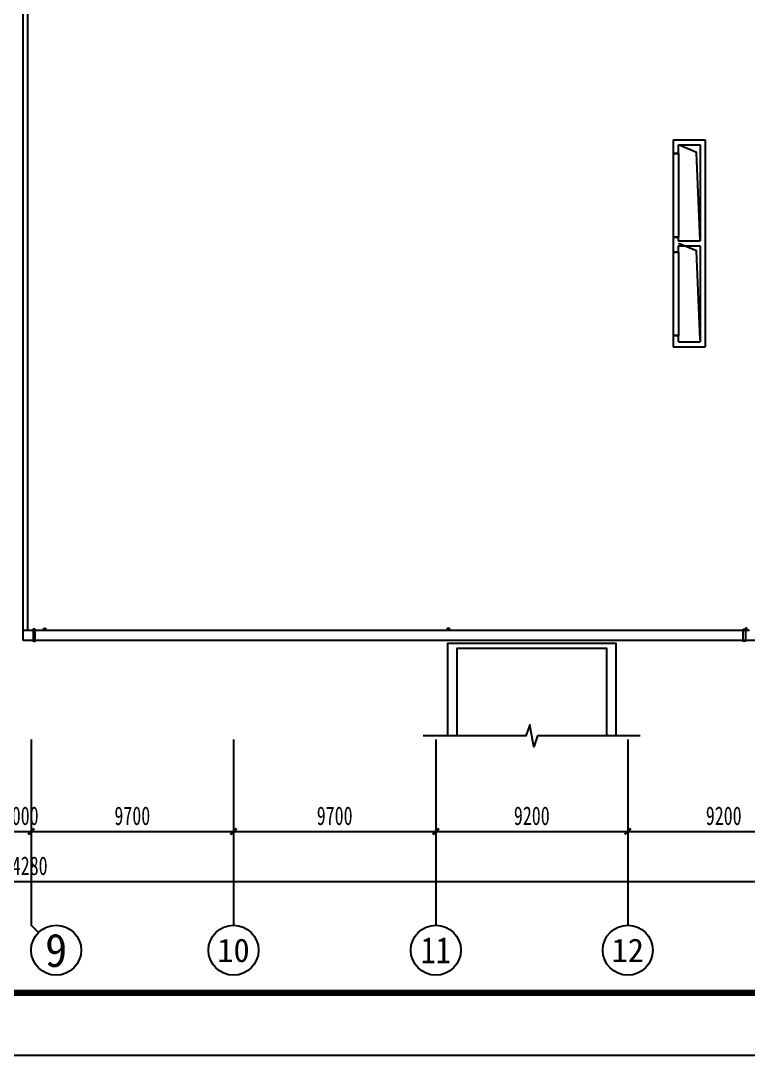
# Model space of a CAD drawing. Header units: millimetres. Extents: x -633009578 to 5705885, y -633235091 to 2571734.
# Drawn here: x 3100976 to 3135854, y 1630764 to 1680397 of the extents above; entities that cross this region are included whole.
import ezdxf
from ezdxf.enums import TextEntityAlignment as Align

# ---------------------------------------------------------------- set-up
doc = ezdxf.new("R2010")
doc.units = ezdxf.units.MM
doc.header["$LTSCALE"] = 1000
doc.header["$MEASUREMENT"] = 0
doc.linetypes.add('DASH', pattern=[0.35, 0.25, -0.1])
doc.layers.get('0').update_dxf_attribs({"color": 9})
for name, color, linetype in [('3T_WOOD', 21, 'Continuous'), ('A-LM-QPM(设备)', 8, 'Continuous'), ('A-OTHER(其它)', 192, 'Continuous'), ('A-ROOF(屋顶)', 11, 'Continuous'), ('A-ST(雨水管)', 161, 'Continuous'), ('A-WALL(墙)', 255, 'Continuous'), ('A-WINDOW（窗）', 4, 'Continuous'), ('AXIS_TEXT', 7, 'Continuous'), ('C-AXIS(轴号)', 3, 'Continuous'), ('DIM_SYMB', 3, 'Continuous'), ('设备-箱柜', 3, 'Continuous'), ('院图签、封面151013$0$PUB_TITLE', 153, 'Continuous'), ('院图签、封面151013$0$图签文字', 4, 'Continuous')]:
    doc.layers.add(name, color=color, linetype=linetype)
doc.styles.add('_TCH_AXIS', font='simhei.ttf', dxfattribs={"bigfont": 'GBCBIG'})
doc.styles.add('_TCH_DIM_T3', font='simhei.ttf', dxfattribs={"width": 0.707, "bigfont": 'GBCBIG'})
doc.styles.add('COMPLEX', font='simhei.ttf')
doc.styles.add('院图签、封面151013$0$-宋体', font='simhei.ttf', dxfattribs={"width": 0.8})
doc.dimstyles.new('_TCH_ARCH&&300', dxfattribs={"dimtxt": 892.5, "dimasz": 300, "dimexe": 750, "dimexo": 900, "dimgap": 300, "dimtad": 1, "dimdec": 0, "dimzin": 0, "dimdsep": 46, "dimtxsty": '_TCH_DIM_T3', "dimblk": 'ARCHTICK', "dimcen": 0.09, "dimclrt": 7, "dimazin": 2, "dimtfac": 1, "dimtdec": 0, "dimtix": 1, "dimtmove": 2, "dimatfit": 3, "dimfxl": 1, "dimtolj": 1, "dimtzin": 0, "dimarcsym": 0})

# ---------------------------------------------------------------- blocks, each defined once
blk = doc.blocks.new('_ArchTick')
at = {"color": 0, "linetype": 'ByBlock', "const_width": 0.4}
blk.add_lwpolyline([(-0.5, -0.5), (0.5, 0.5)], dxfattribs=at)
blk = doc.blocks.new('*D425')
at = {"layer": 'C-AXIS(轴号)', "color": 0, "lineweight": -2, "transparency": 16777216}
for p, q in [((-66900, -6400), (-66900, -10660)), ((-65900, -6400), (-65900, -10660)), ((-66900, -9910), (-67200, -9910)), ((-66900, -9910), (-65900, -9910)), ((-65900, -9910), (-65600, -9910))]:
    blk.add_line(p, q, dxfattribs=at)
at = {"layer": 'Defpoints', "color": 0, "transparency": 16777216}
for p in [(-66900, -5500), (-65900, -5500), (-65900, -9910)]:
    blk.add_point(p, dxfattribs=at)
at = {"layer": 'C-AXIS(轴号)', "color": 0, "linetype": 'ByBlock', "lineweight": -2, "transparency": 16777216, "xscale": 300, "yscale": 300, "zscale": 300}
blk.add_blockref('_ArchTick', (-66900, -9910), dxfattribs=at)
at = {"layer": 'C-AXIS(轴号)', "color": 0, "linetype": 'ByBlock', "lineweight": -2, "transparency": 16777216, "xscale": 300, "yscale": 300, "zscale": 300, "rotation": 180}
blk.add_blockref('_ArchTick', (-65900, -9910), dxfattribs=at)
at = {"layer": 'C-AXIS(轴号)', "color": 7, "transparency": 16777216, "insert": (-66400, -9164), "char_height": 892.5, "attachment_point": 5, "style": '_TCH_DIM_T3'}
blk.add_mtext('\\A1;1000', dxfattribs=at)
blk = doc.blocks.new('*D426')
at = {"layer": 'C-AXIS(轴号)', "color": 0, "lineweight": -2, "transparency": 16777216}
for p, q in [((-65900, -6400), (-65900, -10660)), ((-56200, -6400), (-56200, -10660)), ((-65900, -9910), (-56200, -9910))]:
    blk.add_line(p, q, dxfattribs=at)
at = {"layer": 'Defpoints', "color": 0, "transparency": 16777216}
for p in [(-65900, -5500), (-56200, -5500), (-56200, -9910)]:
    blk.add_point(p, dxfattribs=at)
at = {"layer": 'C-AXIS(轴号)', "color": 0, "linetype": 'ByBlock', "lineweight": -2, "transparency": 16777216, "xscale": 300, "yscale": 300, "zscale": 300, "rotation": 180}
blk.add_blockref('_ArchTick', (-65900, -9910), dxfattribs=at)
at = {"layer": 'C-AXIS(轴号)', "color": 0, "linetype": 'ByBlock', "lineweight": -2, "transparency": 16777216, "xscale": 300, "yscale": 300, "zscale": 300}
blk.add_blockref('_ArchTick', (-56200, -9910), dxfattribs=at)
at = {"layer": 'C-AXIS(轴号)', "color": 7, "transparency": 16777216, "insert": (-61050, -9164), "char_height": 892.5, "attachment_point": 5, "style": '_TCH_DIM_T3'}
blk.add_mtext('\\A1;9700', dxfattribs=at)
blk = doc.blocks.new('*D427')
at = {"layer": 'C-AXIS(轴号)', "color": 0, "lineweight": -2, "transparency": 16777216}
for p, q in [((-56200, -6400), (-56200, -10660)), ((-46500, -6400), (-46500, -10660)), ((-56200, -9910), (-46500, -9910))]:
    blk.add_line(p, q, dxfattribs=at)
at = {"layer": 'Defpoints', "color": 0, "transparency": 16777216}
for p in [(-56200, -5500), (-46500, -5500), (-46500, -9910)]:
    blk.add_point(p, dxfattribs=at)
at = {"layer": 'C-AXIS(轴号)', "color": 0, "linetype": 'ByBlock', "lineweight": -2, "transparency": 16777216, "xscale": 300, "yscale": 300, "zscale": 300, "rotation": 180}
blk.add_blockref('_ArchTick', (-56200, -9910), dxfattribs=at)
at = {"layer": 'C-AXIS(轴号)', "color": 0, "linetype": 'ByBlock', "lineweight": -2, "transparency": 16777216, "xscale": 300, "yscale": 300, "zscale": 300}
blk.add_blockref('_ArchTick', (-46500, -9910), dxfattribs=at)
at = {"layer": 'C-AXIS(轴号)', "color": 7, "transparency": 16777216, "insert": (-51350, -9164), "char_height": 892.5, "attachment_point": 5, "style": '_TCH_DIM_T3'}
blk.add_mtext('\\A1;9700', dxfattribs=at)
blk = doc.blocks.new('*D428')
at = {"layer": 'C-AXIS(轴号)', "color": 0, "lineweight": -2, "transparency": 16777216}
for p, q in [((-46500, -6400), (-46500, -10660)), ((-37300, -6400), (-37300, -10660)), ((-46500, -9910), (-37300, -9910))]:
    blk.add_line(p, q, dxfattribs=at)
at = {"layer": 'Defpoints', "color": 0, "transparency": 16777216}
for p in [(-46500, -5500), (-37300, -5500), (-37300, -9910)]:
    blk.add_point(p, dxfattribs=at)
at = {"layer": 'C-AXIS(轴号)', "color": 0, "linetype": 'ByBlock', "lineweight": -2, "transparency": 16777216, "xscale": 300, "yscale": 300, "zscale": 300, "rotation": 180}
blk.add_blockref('_ArchTick', (-46500, -9910), dxfattribs=at)
at = {"layer": 'C-AXIS(轴号)', "color": 0, "linetype": 'ByBlock', "lineweight": -2, "transparency": 16777216, "xscale": 300, "yscale": 300, "zscale": 300}
blk.add_blockref('_ArchTick', (-37300, -9910), dxfattribs=at)
at = {"layer": 'C-AXIS(轴号)', "color": 7, "transparency": 16777216, "insert": (-41900, -9164), "char_height": 892.5, "attachment_point": 5, "style": '_TCH_DIM_T3'}
blk.add_mtext('\\A1;9200', dxfattribs=at)
blk = doc.blocks.new('*D429')
at = {"layer": 'C-AXIS(轴号)', "color": 0, "lineweight": -2, "transparency": 16777216}
for p, q in [((-37300, -6400), (-37300, -10660)), ((-28100, -6400), (-28100, -10660)), ((-37300, -9910), (-28100, -9910))]:
    blk.add_line(p, q, dxfattribs=at)
at = {"layer": 'Defpoints', "color": 0, "transparency": 16777216}
for p in [(-37300, -5500), (-28100, -5500), (-28100, -9910)]:
    blk.add_point(p, dxfattribs=at)
at = {"layer": 'C-AXIS(轴号)', "color": 0, "linetype": 'ByBlock', "lineweight": -2, "transparency": 16777216, "xscale": 300, "yscale": 300, "zscale": 300, "rotation": 180}
blk.add_blockref('_ArchTick', (-37300, -9910), dxfattribs=at)
at = {"layer": 'C-AXIS(轴号)', "color": 0, "linetype": 'ByBlock', "lineweight": -2, "transparency": 16777216, "xscale": 300, "yscale": 300, "zscale": 300}
blk.add_blockref('_ArchTick', (-28100, -9910), dxfattribs=at)
at = {"layer": 'C-AXIS(轴号)', "color": 7, "transparency": 16777216, "insert": (-32700, -9164), "char_height": 892.5, "attachment_point": 5, "style": '_TCH_DIM_T3'}
blk.add_mtext('\\A1;9200', dxfattribs=at)
blk = doc.blocks.new('*D434')
at = {"layer": 'C-AXIS(轴号)', "color": 0, "lineweight": -2, "transparency": 16777216}
for p, q in [((-133540, -6400), (-133540, -13060)), ((740, -6400), (740, -13060)), ((-133540, -12310), (740, -12310))]:
    blk.add_line(p, q, dxfattribs=at)
at = {"layer": 'Defpoints', "color": 0, "transparency": 16777216}
for p in [(-133540, -5500), (740, -5500), (740, -12310)]:
    blk.add_point(p, dxfattribs=at)
at = {"layer": 'C-AXIS(轴号)', "color": 0, "linetype": 'ByBlock', "lineweight": -2, "transparency": 16777216, "xscale": 300, "yscale": 300, "zscale": 300, "rotation": 180}
blk.add_blockref('_ArchTick', (-133540, -12310), dxfattribs=at)
at = {"layer": 'C-AXIS(轴号)', "color": 0, "linetype": 'ByBlock', "lineweight": -2, "transparency": 16777216, "xscale": 300, "yscale": 300, "zscale": 300}
blk.add_blockref('_ArchTick', (740, -12310), dxfattribs=at)
at = {"layer": 'C-AXIS(轴号)', "color": 7, "transparency": 16777216, "insert": (-66400, -11564), "char_height": 892.5, "attachment_point": 5, "style": '_TCH_DIM_T3'}
blk.add_mtext('\\A1;134280', dxfattribs=at)
blk = doc.blocks.new('_AXISO')
blk.add_circle((0, 0), 0.5)
at = {"layer": 'AXIS_TEXT', "style": 'COMPLEX', "width": 1.041667}
blk.add_attdef('A', text='', height=0.56, dxfattribs=at).set_placement((-0.25, -0.28), (0.25, -0.28), align=Align.FIT)
blk = doc.blocks.new('建筑图框_A1')
at = {"layer": '院图签、封面151013$0$PUB_TITLE'}
blk.add_lwpolyline([(0, 0), (84100, 0), (84100, 59400), (0, 59400)], close=True, dxfattribs=at)
at = {"layer": '院图签、封面151013$0$PUB_TITLE', "const_width": 100}
blk.add_lwpolyline([(2500, 1000), (83100, 1000), (83100, 58400), (2500, 58400)], close=True, dxfattribs=at)
at = {"layer": '院图签、封面151013$0$图签文字', "color": 6, "style": '院图签、封面151013$0$-宋体'}
for tag, height, width, p in [('工程主持人', 400, 0.8, (79991, 29506)), ('审定', 400, 0.8, (79991, 28706)), ('审核', 400, 0.8, (79991, 27906)), ('专业负责人', 400, 0.8, (79991, 27106)), ('校对', 400, 0.8, (79991, 26306)), ('设计', 400, 0.8, (79991, 25506)), ('方案设计人', 400, 0.8, (79991, 24707)), ('工程编号', 300, 0.7, (81000, 8700)), ('版次', 300, 0.7, (78738, 3006)), ('日期', 300, 0.7, (82038, 3000)), ('图号', 200, 0.7, (82538, 2400)), ('比例', 300, 0.7, (78738, 2200)), ('图号_X施', 300, 0.7, (81538, 2200)), ('图号_总数', 200, 0.7, (82538, 2000))]:
    blk.add_attdef(tag, text='', height=height, dxfattribs=dict(at, width=width)).set_placement(p, align=Align.MIDDLE_CENTER)
at = {"layer": '院图签、封面151013$0$图签文字', "color": 6, "style": '院图签、封面151013$0$-宋体', "width": 0.7}
for tag, p in [('建设单位_001', (80936, 7446)), ('工程名称_001', (80934, 6045)), ('图名_001', (79743, 4060))]:
    blk.add_attdef(tag, p, '', height=300, dxfattribs=at)
blk = doc.blocks.new('G$C91E54488')
at = {"layer": 'A-LM-QPM(设备)'}
for points in [[(-65700, -210), (-65800, -210), (-65800, -790), (-65700, -790)], [(-31762.3, -210), (-31662.3, -210), (-31662.3, -790), (-31762.3, -790)]]:
    blk.add_lwpolyline(points, close=True, dxfattribs=at)
at = {"layer": 'A-OTHER(其它)'}
for points in [[(-33825, 18420), (-34001.9, 22664.9), (-34875, 23030)], [(-33825, 13690), (-34001.9, 17934.9), (-34875, 18300)]]:
    blk.add_lwpolyline(points, dxfattribs=at)
at = {"layer": 'A-ROOF(屋顶)'}
for p, q in [((-66300, -260), (-31470, -260)), ((-66300, -740), (-28350, -740))]:
    blk.add_line(p, q, dxfattribs=at)
for points in [[(-66300, 67200), (-66300, -740)], [(-66060, -260), (-66060, 66960), (260, 66960)], [(-37860, -5327.8), (-37860, -900), (-45940, -900), (-45940, -5327.8)], [(-38300, -5327.8), (-38300, -1140), (-45500, -1140), (-45500, -5327.8)]]:
    blk.add_lwpolyline(points, dxfattribs=at)
at = {"layer": 'A-ST(雨水管)'}
for points in [[(-65250, -260, -1), (-65250, -160, -1)], [(-45900, -260, 1), (-45900, -160, 1)], [(-45900, -260, -1), (-45900, -160, -1)], [(-31623.1, -260, 1), (-31623.1, -160, 1)]]:
    blk.add_lwpolyline(points, format="xyb", close=True, dxfattribs=at)
at = {"layer": 'A-WALL(墙)'}
for p, q in [((-35115, 23270), (-35115, 22605)), ((-35115, 23270), (-33585, 23270)), ((-34875, 22605), (-34875, 23030)), ((-34875, 23030), (-33825, 23030)), ((-33825, 23030), (-33825, 18420)), ((-33585, 23270), (-33585, 18300)), ((-35115, 22605), (-34875, 22605)), ((-34875, 18605), (-35115, 18605)), ((-35115, 18605), (-35115, 18300)), ((-34875, 18420), (-34875, 18605)), ((-34875, 18420), (-33825, 18420)), ((-35115, 18300), (-35115, 17875)), ((-35115, 17875), (-34875, 17875)), ((-34875, 17875), (-34875, 18180)), ((-34875, 18180), (-33825, 18180)), ((-33825, 18180), (-33825, 13570)), ((-33585, 18300), (-33585, 13330)), ((-34875, 13875), (-35115, 13875)), ((-35115, 13875), (-35115, 13330)), ((-34875, 13570), (-34875, 13875)), ((-34875, 13570), (-33825, 13570)), ((-35115, 13330), (-33585, 13330))]:
    blk.add_line(p, q, dxfattribs=at)
at = {"layer": 'A-WINDOW（窗）', "linetype": 'DASH'}
for p, q in [((-34875, 22605), (-35115, 22605)), ((-35115, 18605), (-34875, 18605)), ((-34875, 17875), (-35115, 17875)), ((-35115, 13875), (-34875, 13875))]:
    blk.add_line(p, q, dxfattribs=at)
at = {"layer": 'A-WINDOW（窗）'}
for p, q in [((-35115, 22605), (-35115, 18605)), ((-34875, 22605), (-34875, 18605)), ((-35115, 17875), (-35115, 13875)), ((-34875, 17875), (-34875, 13875))]:
    blk.add_line(p, q, dxfattribs=at)
at = {"layer": 'C-AXIS(轴号)'}
for p, q in [((-65900, -5500), (-65900, -14409.8)), ((-56200, -5500), (-56200, -14409.8)), ((-46500, -5500), (-46500, -14409.8)), ((-37300, -5500), (-37300, -14409.8)), ((-65548.5, -14761.3), (-65900, -14409.8))]:
    blk.add_line(p, q, dxfattribs=at)
at = {"layer": 'DIM_SYMB'}
blk.add_lwpolyline([(-36700, -5327.8), (-41618.7, -5327.8), (-41809.8, -5852.8), (-41995, -4802.8), (-42181.2, -5327.8), (-47100, -5327.8)], dxfattribs=at)
at = {"layer": 'C-AXIS(轴号)'}
ref = blk.add_blockref('_AXISO', (-64700, -15609.8), dxfattribs=dict(at, xscale=2400, yscale=2400, zscale=2400))
ref.add_attrib('A', '9', dxfattribs={"layer": 'AXIS_TEXT', "height": 1597.5, "style": '_TCH_AXIS'}).set_placement((-65232.5, -16408.6), (-64167.5, -16408.6), align=Align.FIT)
ref = blk.add_blockref('_AXISO', (-56200, -15609.8), dxfattribs=dict(at, xscale=2400, yscale=2400, zscale=2400))
ref.add_attrib('A', '10', dxfattribs={"layer": 'AXIS_TEXT', "height": 1126.1, "style": '_TCH_AXIS'}).set_placement((-56977.5, -16172.9), (-55422.5, -16172.9), align=Align.FIT)
ref = blk.add_blockref('_AXISO', (-46500, -15609.8), dxfattribs=dict(at, xscale=2400, yscale=2400, zscale=2400))
ref.add_attrib('A', '11', dxfattribs={"layer": 'AXIS_TEXT', "height": 1264.33, "style": '_TCH_AXIS'}).set_placement((-47222.5, -16242), (-45777.5, -16242), align=Align.FIT)
ref = blk.add_blockref('_AXISO', (-37300, -15609.8), dxfattribs=dict(at, xscale=2400, yscale=2400, zscale=2400))
ref.add_attrib('A', '12', dxfattribs={"layer": 'AXIS_TEXT', "height": 1126.1, "style": '_TCH_AXIS'}).set_placement((-38077.5, -16172.9), (-36522.5, -16172.9), align=Align.FIT)
for p1, p2, distance, picture, middle in [((-133540, -5500), (740, -5500), -6809.8, '*D434', (-66400, -11563.6)), ((-66900, -5500), (-65900, -5500), -4409.8, '*D425', (-66400, -9163.6)), ((-65900, -5500), (-56200, -5500), -4409.8, '*D426', (-61050, -9163.6)), ((-56200, -5500), (-46500, -5500), -4409.8, '*D427', (-51350, -9163.6)), ((-46500, -5500), (-37300, -5500), -4409.8, '*D428', (-41900, -9163.6)), ((-37300, -5500), (-28100, -5500), -4409.8, '*D429', (-32700, -9163.6))]:
    dim = blk.add_aligned_dim(p1=p1, p2=p2, distance=distance, dimstyle='_TCH_ARCH&&300', dxfattribs=at)
    dim.commit()
    dim.dimension.update_dxf_attribs({"geometry": picture, "text_midpoint": middle})

msp = doc.modelspace()

# ---------------------------------------------------------------- block references
at = {"layer": '3T_WOOD'}
msp.add_blockref('G$C91E54488', (3167376, 1651413.5), dxfattribs=at)
at = {"layer": '设备-箱柜', "xscale": 3, "yscale": 3}
msp.add_blockref('建筑图框_A1', (2977355.4, 1630763.7, 0), dxfattribs=at)

doc.saveas('drawing.dxf')
